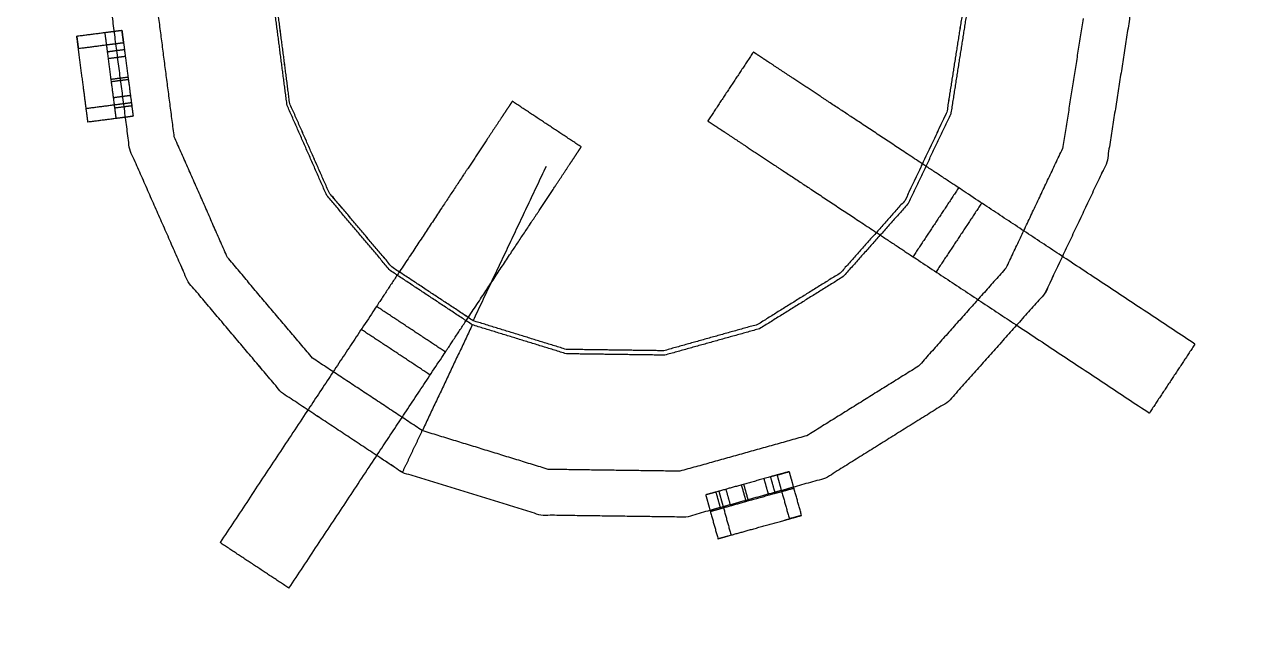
# Model space of a CAD drawing. Header units: millimetres. Extents: x 3429 to 24139, y -631 to 9878.
# Drawn here: x 8337.63 to 8355.97, y 3258.52 to 3267.88 of the extents above; entities that cross this region are included whole.
import ezdxf

# ---------------------------------------------------------------- set-up
doc = ezdxf.new("R2010")
doc.units = ezdxf.units.MM
for name, color, linetype, lineweight in [('multid_gorunus_3', 23, 'Continuous', 13), ('multid_gorunus_4', 15, 'Continuous', 9), ('multid_gorunus_5', 193, 'Continuous', 5), ('multid_gorunus_6', 54, 'Continuous', 0)]:
    doc.layers.add(name, color=color, linetype=linetype, lineweight=lineweight)

# ---------------------------------------------------------------- blocks, each defined once
blk = doc.blocks.new('grup-2')
at = {"layer": 'multid_gorunus_3', "lineweight": -3}
for points in [[(2107.594, 5768.835), (2107.964, 5768.878), (2108.333, 5768.921), (2142.605, 5768.945), (2176.876, 5768.969), (2177.246, 5768.926), (2177.616, 5768.884), (2177.956, 5768.763), (2178.296, 5768.641), (2178.595, 5768.451), (2178.895, 5768.26), (2179.146, 5768.011), (2179.396, 5767.761), (2179.587, 5767.461), (2179.778, 5767.161), (2179.899, 5766.822), (2180.021, 5766.482), (2180.064, 5766.112), (2180.107, 5765.742), (2180.119, 5748.971), (2180.155, 5697.2), (2180.113, 5696.83), (2180.071, 5696.46), (2179.949, 5696.12), (2179.828, 5695.78), (2179.638, 5695.48), (2179.447, 5695.181), (2179.197, 5694.93), (2178.947, 5694.68), (2178.648, 5694.489), (2178.348, 5694.298), (2178.008, 5694.176), (2177.669, 5694.055), (2177.299, 5694.012), (2176.929, 5693.969), (2142.658, 5693.945), (2108.386, 5693.921), (2108.016, 5693.963), (2107.646, 5694.005), (2107.307, 5694.127), (2106.967, 5694.248), (2106.667, 5694.438), (2106.367, 5694.629), (2106.117, 5694.879), (2105.867, 5695.129), (2105.676, 5695.428), (2105.485, 5695.728), (2105.363, 5696.067), (2105.241, 5696.407), (2105.198, 5696.777), (2105.155, 5697.147), (2105.119, 5748.918), (2105.107, 5765.69), (2105.15, 5766.06), (2105.192, 5766.43), (2105.313, 5766.769), (2105.435, 5767.109), (2105.625, 5767.409), (2105.815, 5767.709), (2106.065, 5767.959), (2106.315, 5768.209), (2106.615, 5768.4), (2106.915, 5768.591), (2107.254, 5768.713), (2107.594, 5768.835)], [(2107.594, 5768.835), (2107.964, 5768.878), (2108.333, 5768.921), (2142.605, 5768.945), (2176.876, 5768.969), (2177.246, 5768.926), (2177.616, 5768.884), (2177.956, 5768.763), (2178.296, 5768.641), (2178.595, 5768.451), (2178.895, 5768.26), (2179.146, 5768.011), (2179.396, 5767.761), (2179.587, 5767.461), (2179.778, 5767.161), (2179.899, 5766.822), (2180.021, 5766.482), (2180.064, 5766.112), (2180.107, 5765.742), (2180.119, 5748.971), (2180.155, 5697.2), (2180.113, 5696.83), (2180.071, 5696.46), (2179.949, 5696.12), (2179.828, 5695.78), (2179.638, 5695.48), (2179.447, 5695.181), (2179.197, 5694.93), (2178.947, 5694.68), (2178.648, 5694.489), (2178.348, 5694.298), (2178.008, 5694.176), (2177.669, 5694.055), (2177.299, 5694.012), (2176.929, 5693.969), (2142.658, 5693.945), (2108.386, 5693.921), (2108.016, 5693.963), (2107.646, 5694.005), (2107.307, 5694.127), (2106.967, 5694.248), (2106.667, 5694.438), (2106.367, 5694.629), (2106.117, 5694.879), (2105.867, 5695.129), (2105.676, 5695.428), (2105.485, 5695.728), (2105.363, 5696.067), (2105.241, 5696.407), (2105.198, 5696.777), (2105.155, 5697.147), (2105.119, 5748.918), (2105.107, 5765.69), (2105.15, 5766.06), (2105.192, 5766.43), (2105.313, 5766.769), (2105.435, 5767.109), (2105.625, 5767.409), (2105.815, 5767.709), (2106.065, 5767.959), (2106.315, 5768.209), (2106.615, 5768.4), (2106.915, 5768.591), (2107.254, 5768.713), (2107.594, 5768.835)], [(2108.336, 5768.421), (2108.023, 5768.384), (2107.71, 5768.348), (2107.423, 5768.245), (2107.136, 5768.142), (2106.883, 5767.98), (2106.629, 5767.819), (2106.418, 5767.607), (2106.206, 5767.395), (2106.045, 5767.142), (2105.884, 5766.888), (2105.782, 5766.601), (2105.679, 5766.313), (2105.643, 5766.001), (2105.607, 5765.688), (2105.619, 5748.919), (2105.655, 5697.149), (2105.692, 5696.836), (2105.728, 5696.524), (2105.831, 5696.237), (2105.934, 5695.95), (2106.096, 5695.696), (2106.257, 5695.443), (2106.469, 5695.231), (2106.681, 5695.02), (2106.934, 5694.859), (2107.188, 5694.698), (2107.475, 5694.595), (2107.762, 5694.492), (2108.075, 5694.456), (2108.388, 5694.421), (2142.657, 5694.445), (2176.927, 5694.469), (2177.239, 5694.505), (2177.552, 5694.541), (2177.839, 5694.645), (2178.126, 5694.748), (2178.38, 5694.909), (2178.633, 5695.071), (2178.845, 5695.282), (2179.056, 5695.494), (2179.217, 5695.748), (2179.378, 5696.001), (2179.481, 5696.289), (2179.584, 5696.576), (2179.62, 5696.889), (2179.655, 5697.201), (2179.619, 5748.971), (2179.607, 5765.74), (2179.571, 5766.053), (2179.534, 5766.365), (2179.431, 5766.653), (2179.328, 5766.94), (2179.167, 5767.193), (2179.005, 5767.447), (2178.794, 5767.658), (2178.582, 5767.869), (2178.328, 5768.031), (2178.075, 5768.192), (2177.787, 5768.294), (2177.5, 5768.397), (2177.187, 5768.433), (2176.875, 5768.469), (2142.605, 5768.445), (2108.336, 5768.421)], [(2108.336, 5768.421), (2108.023, 5768.384), (2107.71, 5768.348), (2107.423, 5768.245), (2107.136, 5768.142), (2106.883, 5767.98), (2106.629, 5767.819), (2106.418, 5767.607), (2106.206, 5767.395), (2106.045, 5767.142), (2105.884, 5766.888), (2105.782, 5766.601), (2105.679, 5766.313), (2105.643, 5766.001), (2105.607, 5765.688), (2105.619, 5748.919), (2105.655, 5697.149), (2105.692, 5696.836), (2105.728, 5696.524), (2105.831, 5696.237), (2105.934, 5695.95), (2106.096, 5695.696), (2106.257, 5695.443), (2106.469, 5695.231), (2106.681, 5695.02), (2106.934, 5694.859), (2107.188, 5694.698), (2107.475, 5694.595), (2107.762, 5694.492), (2108.075, 5694.456), (2108.388, 5694.421), (2142.657, 5694.445), (2176.927, 5694.469), (2177.239, 5694.505), (2177.552, 5694.541), (2177.839, 5694.645), (2178.126, 5694.748), (2178.38, 5694.909), (2178.633, 5695.071), (2178.845, 5695.282), (2179.056, 5695.494), (2179.217, 5695.748), (2179.378, 5696.001), (2179.481, 5696.289), (2179.584, 5696.576), (2179.62, 5696.889), (2179.655, 5697.201), (2179.619, 5748.971), (2179.607, 5765.74), (2179.571, 5766.053), (2179.534, 5766.365), (2179.431, 5766.653), (2179.328, 5766.94), (2179.167, 5767.193), (2179.005, 5767.447), (2178.794, 5767.658), (2178.582, 5767.869), (2178.328, 5768.031), (2178.075, 5768.192), (2177.787, 5768.294), (2177.5, 5768.397), (2177.187, 5768.433), (2176.875, 5768.469), (2142.605, 5768.445), (2108.336, 5768.421)]]:
    blk.add_open_spline(points, degree=2, knots=[-16, -16, -16, -15, -15, -14, -14, -13, -13, -12, -12, -11, -11, -10, -10, -9, -9, -8, -8, -7, -7, -6, -6, -5, -5, -4, -4, -3, -3, -2, -2, -1, -1, 0, 0, 1, 1, 2, 2, 3, 3, 4, 4, 5, 5, 6, 6, 7, 7, 8, 8, 9, 9, 10, 10, 11, 11, 12, 12, 13, 13, 14, 14, 15, 15, 16, 16, 16], dxfattribs=at)
at = {"layer": 'multid_gorunus_4', "lineweight": -3}
blk.add_open_spline([(2156.076, 5749.671), (2157.306, 5748.776), (2158.536, 5747.881), (2159.626, 5746.819), (2160.715, 5745.758), (2161.644, 5744.553), (2162.572, 5743.347), (2163.318, 5742.022), (2164.065, 5740.696), (2164.616, 5739.278), (2165.167, 5737.861), (2165.51, 5736.378), (2165.852, 5734.896), (2165.982, 5733.381), (2166.111, 5731.865), (2166.022, 5730.346), (2165.933, 5728.828), (2165.631, 5727.337), (2165.328, 5725.846), (2164.815, 5724.414), (2164.302, 5722.982), (2163.591, 5721.637), (2162.88, 5720.292), (2161.985, 5719.062), (2161.089, 5717.833), (2160.028, 5716.742), (2158.967, 5715.652), (2157.762, 5714.725), (2156.556, 5713.797), (2155.231, 5713.05), (2153.906, 5712.303), (2152.487, 5711.752), (2151.069, 5711.202), (2149.587, 5710.859), (2148.105, 5710.515), (2146.59, 5710.387), (2145.074, 5710.258), (2143.555, 5710.346), (2142.036, 5710.434), (2140.546, 5710.738), (2139.055, 5711.042), (2137.623, 5711.554), (2136.19, 5712.066), (2134.846, 5712.777), (2133.501, 5713.489), (2132.271, 5714.384), (2131.041, 5715.278), (2129.951, 5716.34), (2128.862, 5717.402), (2127.933, 5718.607), (2127.005, 5719.812), (2126.259, 5721.137), (2125.512, 5722.463), (2124.961, 5723.881), (2124.41, 5725.299), (2124.067, 5726.781), (2123.725, 5728.263), (2123.595, 5729.779), (2123.466, 5731.294), (2123.555, 5732.813), (2123.644, 5734.332), (2123.947, 5735.822), (2124.249, 5737.313), (2124.762, 5738.745), (2125.275, 5740.177), (2125.986, 5741.522), (2126.697, 5742.868), (2127.592, 5744.097), (2128.488, 5745.327), (2129.549, 5746.417), (2130.61, 5747.507), (2131.816, 5748.435), (2133.021, 5749.362), (2134.346, 5750.109), (2135.671, 5750.857), (2137.09, 5751.407), (2138.508, 5751.957), (2139.99, 5752.301), (2141.472, 5752.644), (2142.988, 5752.773), (2144.503, 5752.901), (2146.022, 5752.813), (2147.541, 5752.726), (2149.031, 5752.422), (2150.522, 5752.118), (2151.954, 5751.606), (2153.387, 5751.094), (2154.731, 5750.382), (2156.076, 5749.671)], degree=2, knots=[30, 30, 30, 31, 31, 32, 32, 33, 33, 34, 34, 35, 35, 36, 36, 37, 37, 38, 38, 39, 39, 40, 40, 41, 41, 42, 42, 43, 43, 44, 44, 45, 45, 46, 46, 47, 47, 48, 48, 49, 49, 50, 50, 51, 51, 52, 52, 53, 53, 54, 54, 55, 55, 56, 56, 57, 57, 58, 58, 59, 59, 60, 60, 61, 61, 62, 62, 63, 63, 64, 64, 65, 65, 66, 66, 67, 67, 68, 68, 69, 69, 70, 70, 71, 71, 72, 72, 73, 73, 74, 74, 74], dxfattribs=at)
blk.add_open_spline([(2156.076, 5749.671), (2157.306, 5748.776), (2158.536, 5747.881), (2159.626, 5746.819), (2160.715, 5745.758), (2161.644, 5744.553), (2162.572, 5743.347), (2163.318, 5742.022), (2164.065, 5740.696), (2164.616, 5739.278), (2165.167, 5737.861), (2165.51, 5736.378), (2165.852, 5734.896), (2165.982, 5733.381), (2166.111, 5731.865), (2166.022, 5730.346), (2165.933, 5728.828), (2165.631, 5727.337), (2165.328, 5725.846), (2164.815, 5724.414), (2164.302, 5722.982), (2163.591, 5721.637), (2162.88, 5720.292), (2161.985, 5719.062), (2161.089, 5717.833), (2160.028, 5716.742), (2158.967, 5715.652), (2157.762, 5714.725), (2156.556, 5713.797), (2155.231, 5713.05), (2153.906, 5712.303), (2152.487, 5711.752), (2151.069, 5711.202), (2149.587, 5710.859), (2148.105, 5710.515), (2146.59, 5710.387), (2145.074, 5710.258), (2143.555, 5710.346), (2142.036, 5710.434), (2140.546, 5710.738), (2139.055, 5711.042), (2137.623, 5711.554), (2136.19, 5712.066), (2134.846, 5712.777), (2133.501, 5713.489), (2132.271, 5714.384), (2131.041, 5715.278), (2129.951, 5716.34), (2128.862, 5717.402), (2127.933, 5718.607), (2127.005, 5719.812), (2126.259, 5721.137), (2125.512, 5722.463), (2124.961, 5723.881), (2124.41, 5725.299), (2124.067, 5726.781), (2123.725, 5728.263), (2123.595, 5729.779), (2123.466, 5731.294), (2123.555, 5732.813), (2123.644, 5734.332), (2123.947, 5735.822), (2124.249, 5737.313), (2124.762, 5738.745), (2125.275, 5740.177), (2125.986, 5741.522), (2126.697, 5742.868), (2127.592, 5744.097), (2128.488, 5745.327), (2129.549, 5746.417), (2130.61, 5747.507), (2131.816, 5748.435), (2133.021, 5749.362), (2134.346, 5750.109), (2135.671, 5750.857), (2137.09, 5751.407), (2138.508, 5751.957), (2139.99, 5752.301), (2141.472, 5752.644), (2142.988, 5752.773), (2144.503, 5752.901), (2146.022, 5752.813), (2147.541, 5752.726), (2149.031, 5752.422), (2150.522, 5752.118), (2151.954, 5751.606), (2153.387, 5751.094), (2154.731, 5750.382), (2156.076, 5749.671)], degree=2, knots=[30, 30, 30, 31, 31, 32, 32, 33, 33, 34, 34, 35, 35, 36, 36, 37, 37, 38, 38, 39, 39, 40, 40, 41, 41, 42, 42, 43, 43, 44, 44, 45, 45, 46, 46, 47, 47, 48, 48, 49, 49, 50, 50, 51, 51, 52, 52, 53, 53, 54, 54, 55, 55, 56, 56, 57, 57, 58, 58, 59, 59, 60, 60, 61, 61, 62, 62, 63, 63, 64, 64, 65, 65, 66, 66, 67, 67, 68, 68, 69, 69, 70, 70, 71, 71, 72, 72, 73, 73, 74, 74, 74], dxfattribs=at)
at = {"layer": 'multid_gorunus_5', "lineweight": -3}
for points, knots in [([(2153.138, 5731.167), (2152.928, 5731.194), (2152.718, 5731.221), (2152.589, 5731.238), (2152.46, 5731.255), (2152.441, 5731.109), (2152.422, 5730.962), (2152.393, 5730.738), (2152.363, 5730.513), (2152.338, 5730.316), (2152.312, 5730.119), (2152.302, 5730.041), (2152.292, 5729.963)], [33, 33, 33, 34, 34, 35, 35, 36, 36, 37, 37, 38, 38, 39, 39, 39]), ([(2153.138, 5731.167), (2152.928, 5731.194), (2152.718, 5731.221), (2152.589, 5731.238), (2152.46, 5731.255), (2152.441, 5731.109), (2152.422, 5730.962), (2152.393, 5730.738), (2152.363, 5730.513), (2152.338, 5730.316), (2152.312, 5730.119), (2152.302, 5730.041), (2152.292, 5729.963)], [33, 33, 33, 34, 34, 35, 35, 36, 36, 37, 37, 38, 38, 39, 39, 39]), ([(2152.718, 5731.221), (2152.699, 5731.075), (2152.68, 5730.929), (2152.651, 5730.704), (2152.622, 5730.48), (2152.596, 5730.282), (2152.57, 5730.085), (2152.56, 5730.007), (2152.55, 5729.929)], [0, 0, 0, 1, 1, 2, 2, 3, 3, 4, 4, 4]), ([(2152.718, 5731.221), (2152.699, 5731.075), (2152.68, 5730.929), (2152.651, 5730.704), (2152.622, 5730.48), (2152.596, 5730.282), (2152.57, 5730.085), (2152.56, 5730.007), (2152.55, 5729.929)], [0, 0, 0, 1, 1, 2, 2, 3, 3, 4, 4, 4]), ([(2152.97, 5729.875), (2152.98, 5729.953), (2152.99, 5730.03), (2153.016, 5730.228), (2153.041, 5730.425), (2153.071, 5730.649), (2153.1, 5730.874), (2153.119, 5731.02), (2153.138, 5731.167)], [9, 9, 9, 10, 10, 11, 11, 12, 12, 13, 13, 13]), ([(2152.97, 5729.875), (2152.98, 5729.953), (2152.99, 5730.03), (2153.016, 5730.228), (2153.041, 5730.425), (2153.071, 5730.649), (2153.1, 5730.874), (2153.119, 5731.02), (2153.138, 5731.167)], [9, 9, 9, 10, 10, 11, 11, 12, 12, 13, 13, 13]), ([(2152.435, 5731.065), (2152.564, 5731.048), (2152.694, 5731.032), (2152.903, 5731.004), (2153.113, 5730.977)], [1, 1, 1, 2, 2, 3, 3, 3]), ([(2152.435, 5731.065), (2152.564, 5731.048), (2152.694, 5731.032), (2152.903, 5731.004), (2153.113, 5730.977)], [1, 1, 1, 2, 2, 3, 3, 3]), ([(2136.355, 5726.541), (2137.329, 5727.186), (2138.303, 5727.83), (2139.103, 5728.359), (2139.902, 5728.889), (2140.308, 5729.157), (2140.713, 5729.425), (2141.058, 5729.653), (2141.402, 5729.881), (2141.686, 5730.069), (2141.969, 5730.256), (2142.191, 5730.403), (2142.412, 5730.549), (2142.57, 5730.654), (2142.729, 5730.759), (2142.824, 5730.822), (2142.919, 5730.885), (2142.951, 5730.906), (2142.983, 5730.927)], [6, 6, 6, 7, 7, 8, 8, 9, 9, 10, 10, 11, 11, 12, 12, 13, 13, 14, 14, 15, 15, 15]), ([(2136.355, 5726.541), (2137.329, 5727.186), (2138.303, 5727.83), (2139.103, 5728.359), (2139.902, 5728.889), (2140.308, 5729.157), (2140.713, 5729.425), (2141.058, 5729.653), (2141.402, 5729.881), (2141.686, 5730.069), (2141.969, 5730.256), (2142.191, 5730.403), (2142.412, 5730.549), (2142.57, 5730.654), (2142.729, 5730.759), (2142.824, 5730.822), (2142.919, 5730.885), (2142.951, 5730.906), (2142.983, 5730.927)], [6, 6, 6, 7, 7, 8, 8, 9, 9, 10, 10, 11, 11, 12, 12, 13, 13, 14, 14, 15, 15, 15]), ([(2142.983, 5730.927), (2143.154, 5730.668), (2143.325, 5730.41), (2143.496, 5730.151), (2143.667, 5729.892)], [0, 0, 0, 1, 1, 2, 2, 2]), ([(2142.983, 5730.927), (2143.154, 5730.668), (2143.325, 5730.41), (2143.496, 5730.151), (2143.667, 5729.892)], [0, 0, 0, 1, 1, 2, 2, 2]), ([(2145.567, 5729.503), (2145.825, 5729.674), (2146.084, 5729.845), (2146.343, 5730.016), (2146.601, 5730.188)], [0, 0, 0, 1, 1, 2, 2, 2]), ([(2145.567, 5729.503), (2145.825, 5729.674), (2146.084, 5729.845), (2146.343, 5730.016), (2146.601, 5730.188)], [0, 0, 0, 1, 1, 2, 2, 2]), ([(2146.601, 5730.188), (2146.622, 5730.156), (2146.643, 5730.124), (2146.706, 5730.029), (2146.769, 5729.934), (2146.874, 5729.775), (2146.979, 5729.617), (2147.126, 5729.395), (2147.272, 5729.174), (2147.46, 5728.891), (2147.647, 5728.607), (2147.875, 5728.262), (2148.103, 5727.918), (2148.372, 5727.512), (2148.64, 5727.107), (2149.169, 5726.307), (2149.698, 5725.508), (2150.343, 5724.534), (2150.987, 5723.56)], [-2, -2, -2, -1, -1, 0, 0, 1, 1, 2, 2, 3, 3, 4, 4, 5, 5, 6, 6, 7, 7, 7]), ([(2146.601, 5730.188), (2146.622, 5730.156), (2146.643, 5730.124), (2146.706, 5730.029), (2146.769, 5729.934), (2146.874, 5729.775), (2146.979, 5729.617), (2147.126, 5729.395), (2147.272, 5729.174), (2147.46, 5728.891), (2147.647, 5728.607), (2147.875, 5728.262), (2148.103, 5727.918), (2148.372, 5727.512), (2148.64, 5727.107), (2149.169, 5726.307), (2149.698, 5725.508), (2150.343, 5724.534), (2150.987, 5723.56)], [-2, -2, -2, -1, -1, 0, 0, 1, 1, 2, 2, 3, 3, 4, 4, 5, 5, 6, 6, 7, 7, 7]), ([(2152.318, 5730.165), (2152.447, 5730.148), (2152.576, 5730.131), (2152.786, 5730.104), (2152.996, 5730.077)], [0, 0, 0, 1, 1, 2, 2, 2]), ([(2152.318, 5730.165), (2152.447, 5730.148), (2152.576, 5730.131), (2152.786, 5730.104), (2152.996, 5730.077)], [0, 0, 0, 1, 1, 2, 2, 2]), ([(2143.667, 5729.892), (2143.636, 5729.871), (2143.604, 5729.85), (2143.509, 5729.787), (2143.413, 5729.724), (2143.255, 5729.619), (2143.096, 5729.515), (2142.875, 5729.368), (2142.654, 5729.222), (2142.371, 5729.034), (2142.087, 5728.847), (2141.742, 5728.618), (2141.397, 5728.39), (2140.992, 5728.122), (2140.587, 5727.854), (2139.787, 5727.325), (2138.987, 5726.796), (2138.013, 5726.151), (2137.039, 5725.506)], [-2, -2, -2, -1, -1, 0, 0, 1, 1, 2, 2, 3, 3, 4, 4, 5, 5, 6, 6, 7, 7, 7]), ([(2143.667, 5729.892), (2143.636, 5729.871), (2143.604, 5729.85), (2143.509, 5729.787), (2143.413, 5729.724), (2143.255, 5729.619), (2143.096, 5729.515), (2142.875, 5729.368), (2142.654, 5729.222), (2142.371, 5729.034), (2142.087, 5728.847), (2141.742, 5728.618), (2141.397, 5728.39), (2140.992, 5728.122), (2140.587, 5727.854), (2139.787, 5727.325), (2138.987, 5726.796), (2138.013, 5726.151), (2137.039, 5725.506)], [-2, -2, -2, -1, -1, 0, 0, 1, 1, 2, 2, 3, 3, 4, 4, 5, 5, 6, 6, 7, 7, 7]), ([(2152.292, 5729.963), (2152.421, 5729.946), (2152.55, 5729.929), (2152.76, 5729.902), (2152.97, 5729.875)], [0, 0, 0, 1, 1, 2, 2, 2]), ([(2152.292, 5729.963), (2152.421, 5729.946), (2152.55, 5729.929), (2152.76, 5729.902), (2152.97, 5729.875)], [0, 0, 0, 1, 1, 2, 2, 2]), ([(2149.953, 5722.875), (2149.308, 5723.849), (2148.664, 5724.823), (2148.134, 5725.623), (2147.605, 5726.422), (2147.337, 5726.828), (2147.069, 5727.233), (2146.841, 5727.578), (2146.612, 5727.923), (2146.425, 5728.206), (2146.237, 5728.489), (2146.091, 5728.711), (2145.944, 5728.932), (2145.84, 5729.09), (2145.735, 5729.249), (2145.672, 5729.344), (2145.609, 5729.439), (2145.588, 5729.471), (2145.567, 5729.503)], [6, 6, 6, 7, 7, 8, 8, 9, 9, 10, 10, 11, 11, 12, 12, 13, 13, 14, 14, 15, 15, 15]), ([(2149.953, 5722.875), (2149.308, 5723.849), (2148.664, 5724.823), (2148.134, 5725.623), (2147.605, 5726.422), (2147.337, 5726.828), (2147.069, 5727.233), (2146.841, 5727.578), (2146.612, 5727.923), (2146.425, 5728.206), (2146.237, 5728.489), (2146.091, 5728.711), (2145.944, 5728.932), (2145.84, 5729.09), (2145.735, 5729.249), (2145.672, 5729.344), (2145.609, 5729.439), (2145.588, 5729.471), (2145.567, 5729.503)], [6, 6, 6, 7, 7, 8, 8, 9, 9, 10, 10, 11, 11, 12, 12, 13, 13, 14, 14, 15, 15, 15]), ([(2139.902, 5728.889), (2140.073, 5728.63), (2140.245, 5728.371), (2140.416, 5728.113), (2140.587, 5727.854)], [0, 0, 0, 1, 1, 2, 2, 2]), ([(2139.902, 5728.889), (2140.073, 5728.63), (2140.245, 5728.371), (2140.416, 5728.113), (2140.587, 5727.854)], [0, 0, 0, 1, 1, 2, 2, 2]), ([(2139.556, 5728.66), (2139.727, 5728.401), (2139.899, 5728.142), (2140.07, 5727.884), (2140.241, 5727.625)], [0, 0, 0, 1, 1, 2, 2, 2]), ([(2139.556, 5728.66), (2139.727, 5728.401), (2139.899, 5728.142), (2140.07, 5727.884), (2140.241, 5727.625)], [0, 0, 0, 1, 1, 2, 2, 2]), ([(2147.605, 5726.422), (2147.864, 5726.594), (2148.122, 5726.765), (2148.381, 5726.936), (2148.64, 5727.107)], [0, 0, 0, 1, 1, 2, 2, 2]), ([(2147.605, 5726.422), (2147.864, 5726.594), (2148.122, 5726.765), (2148.381, 5726.936), (2148.64, 5727.107)], [0, 0, 0, 1, 1, 2, 2, 2]), ([(2147.834, 5726.076), (2148.093, 5726.248), (2148.351, 5726.419), (2148.61, 5726.59), (2148.869, 5726.761)], [0, 0, 0, 1, 1, 2, 2, 2]), ([(2147.834, 5726.076), (2148.093, 5726.248), (2148.351, 5726.419), (2148.61, 5726.59), (2148.869, 5726.761)], [0, 0, 0, 1, 1, 2, 2, 2]), ([(2136.355, 5726.541), (2136.526, 5726.282), (2136.697, 5726.024), (2136.868, 5725.765), (2137.039, 5725.506)], [0, 0, 0, 1, 1, 2, 2, 2]), ([(2136.355, 5726.541), (2136.526, 5726.282), (2136.697, 5726.024), (2136.868, 5725.765), (2137.039, 5725.506)], [0, 0, 0, 1, 1, 2, 2, 2]), ([(2142.259, 5723.968), (2142.316, 5724.172), (2142.373, 5724.375), (2142.408, 5724.501), (2142.443, 5724.626), (2142.585, 5724.587), (2142.727, 5724.547), (2142.945, 5724.486), (2143.163, 5724.425), (2143.355, 5724.372), (2143.546, 5724.318), (2143.622, 5724.297), (2143.698, 5724.276)], [33, 33, 33, 34, 34, 35, 35, 36, 36, 37, 37, 38, 38, 39, 39, 39]), ([(2142.259, 5723.968), (2142.316, 5724.172), (2142.373, 5724.375), (2142.408, 5724.501), (2142.443, 5724.626), (2142.585, 5724.587), (2142.727, 5724.547), (2142.945, 5724.486), (2143.163, 5724.425), (2143.355, 5724.372), (2143.546, 5724.318), (2143.622, 5724.297), (2143.698, 5724.276)], [33, 33, 33, 34, 34, 35, 35, 36, 36, 37, 37, 38, 38, 39, 39, 39]), ([(2142.627, 5724.575), (2142.592, 5724.449), (2142.557, 5724.324), (2142.5, 5724.12), (2142.443, 5723.916)], [1, 1, 1, 2, 2, 3, 3, 3]), ([(2142.627, 5724.575), (2142.592, 5724.449), (2142.557, 5724.324), (2142.5, 5724.12), (2142.443, 5723.916)], [1, 1, 1, 2, 2, 3, 3, 3]), ([(2142.373, 5724.375), (2142.515, 5724.336), (2142.657, 5724.296), (2142.875, 5724.235), (2143.093, 5724.174), (2143.285, 5724.121), (2143.476, 5724.067), (2143.552, 5724.046), (2143.628, 5724.025)], [0, 0, 0, 1, 1, 2, 2, 3, 3, 4, 4, 4]), ([(2142.373, 5724.375), (2142.515, 5724.336), (2142.657, 5724.296), (2142.875, 5724.235), (2143.093, 5724.174), (2143.285, 5724.121), (2143.476, 5724.067), (2143.552, 5724.046), (2143.628, 5724.025)], [0, 0, 0, 1, 1, 2, 2, 3, 3, 4, 4, 4]), ([(2143.502, 5724.331), (2143.467, 5724.205), (2143.431, 5724.08), (2143.375, 5723.876), (2143.318, 5723.672)], [0, 0, 0, 1, 1, 2, 2, 2]), ([(2143.502, 5724.331), (2143.467, 5724.205), (2143.431, 5724.08), (2143.375, 5723.876), (2143.318, 5723.672)], [0, 0, 0, 1, 1, 2, 2, 2]), ([(2143.698, 5724.276), (2143.663, 5724.151), (2143.628, 5724.025), (2143.571, 5723.821), (2143.514, 5723.618)], [0, 0, 0, 1, 1, 2, 2, 2]), ([(2143.698, 5724.276), (2143.663, 5724.151), (2143.628, 5724.025), (2143.571, 5723.821), (2143.514, 5723.618)], [0, 0, 0, 1, 1, 2, 2, 2]), ([(2143.514, 5723.618), (2143.438, 5723.639), (2143.363, 5723.66), (2143.171, 5723.713), (2142.979, 5723.767), (2142.761, 5723.828), (2142.543, 5723.888), (2142.401, 5723.928), (2142.259, 5723.968)], [9, 9, 9, 10, 10, 11, 11, 12, 12, 13, 13, 13]), ([(2143.514, 5723.618), (2143.438, 5723.639), (2143.363, 5723.66), (2143.171, 5723.713), (2142.979, 5723.767), (2142.761, 5723.828), (2142.543, 5723.888), (2142.401, 5723.928), (2142.259, 5723.968)], [9, 9, 9, 10, 10, 11, 11, 12, 12, 13, 13, 13]), ([(2149.953, 5722.875), (2150.211, 5723.046), (2150.47, 5723.217), (2150.729, 5723.388), (2150.987, 5723.56)], [0, 0, 0, 1, 1, 2, 2, 2]), ([(2149.953, 5722.875), (2150.211, 5723.046), (2150.47, 5723.217), (2150.729, 5723.388), (2150.987, 5723.56)], [0, 0, 0, 1, 1, 2, 2, 2])]:
    blk.add_open_spline(points, degree=2, knots=knots, dxfattribs=at)
for points in [[(2152.435, 5731.065), (2152.448, 5731.16), (2152.46, 5731.255)], [(2152.435, 5731.065), (2152.448, 5731.16), (2152.46, 5731.255)], [(2152.435, 5731.065), (2152.448, 5731.16), (2152.46, 5731.255)], [(2152.435, 5731.065), (2152.448, 5731.16), (2152.46, 5731.255)], [(2153.138, 5731.167), (2153.126, 5731.072), (2153.113, 5730.977)], [(2153.138, 5731.167), (2153.126, 5731.072), (2153.113, 5730.977)], [(2152.422, 5730.962), (2152.551, 5730.945), (2152.68, 5730.929)], [(2152.422, 5730.962), (2152.551, 5730.945), (2152.68, 5730.929)], [(2152.409, 5730.861), (2152.538, 5730.844), (2152.667, 5730.827)], [(2152.409, 5730.861), (2152.538, 5730.844), (2152.667, 5730.827)], [(2152.363, 5730.513), (2152.493, 5730.497), (2152.622, 5730.48)], [(2152.363, 5730.513), (2152.493, 5730.497), (2152.622, 5730.48)], [(2152.368, 5730.548), (2152.497, 5730.532), (2152.626, 5730.515)], [(2152.368, 5730.548), (2152.497, 5730.532), (2152.626, 5730.515)], [(2152.332, 5730.274), (2152.461, 5730.257), (2152.59, 5730.24)], [(2152.332, 5730.274), (2152.461, 5730.257), (2152.59, 5730.24)], [(2152.312, 5730.119), (2152.441, 5730.102), (2152.57, 5730.085)], [(2152.312, 5730.119), (2152.441, 5730.102), (2152.57, 5730.085)], [(2147.188, 5726.892), (2146.639, 5728.053), (2146.09, 5729.214)], [(2147.188, 5726.892), (2146.639, 5728.053), (2146.09, 5729.214)], [(2142.627, 5724.575), (2142.535, 5724.601), (2142.443, 5724.626)], [(2142.627, 5724.575), (2142.535, 5724.601), (2142.443, 5724.626)], [(2142.627, 5724.575), (2142.535, 5724.601), (2142.443, 5724.626)], [(2142.627, 5724.575), (2142.535, 5724.601), (2142.443, 5724.626)], [(2142.727, 5724.547), (2142.692, 5724.422), (2142.657, 5724.296)], [(2142.727, 5724.547), (2142.692, 5724.422), (2142.657, 5724.296)], [(2142.825, 5724.52), (2142.79, 5724.394), (2142.755, 5724.269)], [(2142.825, 5724.52), (2142.79, 5724.394), (2142.755, 5724.269)], [(2143.129, 5724.435), (2143.094, 5724.309), (2143.059, 5724.184)], [(2143.129, 5724.435), (2143.094, 5724.309), (2143.059, 5724.184)], [(2143.163, 5724.425), (2143.128, 5724.3), (2143.093, 5724.174)], [(2143.163, 5724.425), (2143.128, 5724.3), (2143.093, 5724.174)], [(2143.396, 5724.36), (2143.361, 5724.235), (2143.326, 5724.109)], [(2143.396, 5724.36), (2143.361, 5724.235), (2143.326, 5724.109)], [(2143.546, 5724.318), (2143.511, 5724.193), (2143.476, 5724.067)], [(2143.546, 5724.318), (2143.511, 5724.193), (2143.476, 5724.067)], [(2142.259, 5723.968), (2142.351, 5723.942), (2142.443, 5723.916)], [(2142.259, 5723.968), (2142.351, 5723.942), (2142.443, 5723.916)], [(2142.259, 5723.968), (2142.351, 5723.942), (2142.443, 5723.916)], [(2142.259, 5723.968), (2142.351, 5723.942), (2142.443, 5723.916)]]:
    blk.add_open_spline(points, degree=2, dxfattribs=at)
at = {"layer": 'multid_gorunus_6', "lineweight": -3}
for points, knots in [([(2145.968, 5739.102), (2147.016, 5738.81), (2148.064, 5738.517), (2148.987, 5737.942), (2149.91, 5737.366), (2150.633, 5736.553), (2151.356, 5735.741), (2151.822, 5734.757), (2152.287, 5733.774), (2152.456, 5732.699), (2152.625, 5731.624), (2152.485, 5730.546), (2152.344, 5729.467), (2151.906, 5728.471), (2151.467, 5727.476), (2150.766, 5726.644), (2150.064, 5725.813), (2149.157, 5725.212), (2148.25, 5724.612), (2147.21, 5724.292), (2146.171, 5723.971), (2145.083, 5723.957), (2143.995, 5723.942), (2142.947, 5724.235), (2141.899, 5724.527), (2140.977, 5725.103), (2140.054, 5725.679), (2139.33, 5726.491), (2138.607, 5727.304), (2138.142, 5728.287), (2137.677, 5729.271), (2137.507, 5730.345), (2137.338, 5731.42), (2137.479, 5732.499), (2137.619, 5733.578), (2138.058, 5734.573), (2138.496, 5735.569), (2139.198, 5736.4), (2139.899, 5737.232), (2140.806, 5737.832), (2141.713, 5738.432), (2142.753, 5738.753), (2143.793, 5739.073), (2144.88, 5739.088), (2145.968, 5739.102)], [-9, -9, -9, -8, -8, -7, -7, -6, -6, -5, -5, -4, -4, -3, -3, -2, -2, -1, -1, 0, 0, 1, 1, 2, 2, 3, 3, 4, 4, 5, 5, 6, 6, 7, 7, 8, 8, 9, 9, 10, 10, 11, 11, 12, 12, 13, 13, 13]), ([(2145.968, 5739.102), (2144.88, 5739.088), (2143.793, 5739.073), (2142.753, 5738.753), (2141.713, 5738.432), (2140.806, 5737.832), (2139.899, 5737.232), (2139.198, 5736.4), (2138.496, 5735.569), (2138.058, 5734.573), (2137.619, 5733.578), (2137.479, 5732.499), (2137.338, 5731.42), (2137.507, 5730.345), (2137.677, 5729.271), (2138.142, 5728.287), (2138.607, 5727.304)], [21, 21, 21, 22, 22, 23, 23, 24, 24, 25, 25, 26, 26, 27, 27, 28, 28, 29, 29, 29]), ([(2145.968, 5739.102), (2147.016, 5738.81), (2148.064, 5738.517), (2148.987, 5737.942), (2149.91, 5737.366), (2150.633, 5736.553), (2151.356, 5735.741), (2151.822, 5734.757), (2152.287, 5733.774), (2152.456, 5732.699), (2152.625, 5731.624), (2152.485, 5730.546), (2152.344, 5729.467), (2151.906, 5728.471), (2151.467, 5727.476), (2150.766, 5726.644), (2150.064, 5725.813), (2149.157, 5725.212), (2148.25, 5724.612), (2147.21, 5724.292), (2146.171, 5723.971), (2145.083, 5723.957), (2143.995, 5723.942), (2142.947, 5724.235), (2141.899, 5724.527), (2140.977, 5725.103), (2140.054, 5725.679), (2139.33, 5726.491), (2138.607, 5727.304), (2138.142, 5728.287), (2137.677, 5729.271), (2137.507, 5730.345), (2137.338, 5731.42), (2137.479, 5732.499), (2137.619, 5733.578), (2138.058, 5734.573), (2138.496, 5735.569), (2139.198, 5736.4), (2139.899, 5737.232), (2140.806, 5737.832), (2141.713, 5738.432), (2142.753, 5738.753), (2143.793, 5739.073), (2144.88, 5739.088), (2145.968, 5739.102)], [-9, -9, -9, -8, -8, -7, -7, -6, -6, -5, -5, -4, -4, -3, -3, -2, -2, -1, -1, 0, 0, 1, 1, 2, 2, 3, 3, 4, 4, 5, 5, 6, 6, 7, 7, 8, 8, 9, 9, 10, 10, 11, 11, 12, 12, 13, 13, 13]), ([(2145.968, 5739.102), (2144.88, 5739.088), (2143.793, 5739.073), (2142.753, 5738.753), (2141.713, 5738.432), (2140.806, 5737.832), (2139.899, 5737.232), (2139.198, 5736.4), (2138.496, 5735.569), (2138.058, 5734.573), (2137.619, 5733.578), (2137.479, 5732.499), (2137.338, 5731.42), (2137.507, 5730.345), (2137.677, 5729.271), (2138.142, 5728.287), (2138.607, 5727.304)], [21, 21, 21, 22, 22, 23, 23, 24, 24, 25, 25, 26, 26, 27, 27, 28, 28, 29, 29, 29]), ([(2145.655, 5736.633), (2146.359, 5736.436), (2147.063, 5736.24), (2147.684, 5735.853), (2148.304, 5735.466), (2148.791, 5734.919), (2149.277, 5734.373), (2149.59, 5733.712), (2149.902, 5733.051), (2150.016, 5732.328), (2150.13, 5731.606), (2150.035, 5730.881), (2149.941, 5730.155), (2149.646, 5729.486), (2149.351, 5728.817), (2148.88, 5728.258), (2148.408, 5727.699), (2147.798, 5727.295), (2147.188, 5726.892), (2146.489, 5726.676), (2145.791, 5726.461), (2145.059, 5726.451), (2144.328, 5726.441), (2143.624, 5726.638), (2142.919, 5726.835), (2142.299, 5727.222), (2141.678, 5727.609), (2141.192, 5728.155), (2140.706, 5728.701), (2140.393, 5729.362), (2140.08, 5730.024), (2139.967, 5730.746), (2139.853, 5731.468), (2139.947, 5732.194), (2140.042, 5732.919), (2140.336, 5733.588), (2140.631, 5734.257), (2141.103, 5734.816), (2141.574, 5735.376), (2142.184, 5735.779), (2142.794, 5736.183), (2143.493, 5736.398), (2144.192, 5736.614), (2144.923, 5736.623), (2145.655, 5736.633)], [-9, -9, -9, -8, -8, -7, -7, -6, -6, -5, -5, -4, -4, -3, -3, -2, -2, -1, -1, 0, 0, 1, 1, 2, 2, 3, 3, 4, 4, 5, 5, 6, 6, 7, 7, 8, 8, 9, 9, 10, 10, 11, 11, 12, 12, 13, 13, 13]), ([(2145.655, 5736.633), (2144.923, 5736.623), (2144.192, 5736.614), (2143.493, 5736.398), (2142.794, 5736.183), (2142.184, 5735.779), (2141.574, 5735.376), (2141.103, 5734.816), (2140.631, 5734.257), (2140.336, 5733.588), (2140.042, 5732.919), (2139.947, 5732.194), (2139.853, 5731.468), (2139.967, 5730.746), (2140.08, 5730.024), (2140.393, 5729.362), (2140.706, 5728.701)], [21, 21, 21, 22, 22, 23, 23, 24, 24, 25, 25, 26, 26, 27, 27, 28, 28, 29, 29, 29]), ([(2145.655, 5736.633), (2146.359, 5736.436), (2147.063, 5736.24), (2147.684, 5735.853), (2148.304, 5735.466), (2148.791, 5734.919), (2149.277, 5734.373), (2149.59, 5733.712), (2149.902, 5733.051), (2150.016, 5732.328), (2150.13, 5731.606), (2150.035, 5730.881), (2149.941, 5730.155), (2149.646, 5729.486), (2149.351, 5728.817), (2148.88, 5728.258), (2148.408, 5727.699), (2147.798, 5727.295), (2147.188, 5726.892), (2146.489, 5726.676), (2145.791, 5726.461), (2145.059, 5726.451), (2144.328, 5726.441), (2143.624, 5726.638), (2142.919, 5726.835), (2142.299, 5727.222), (2141.678, 5727.609), (2141.192, 5728.155), (2140.706, 5728.701), (2140.393, 5729.362), (2140.08, 5730.024), (2139.967, 5730.746), (2139.853, 5731.468), (2139.947, 5732.194), (2140.042, 5732.919), (2140.336, 5733.588), (2140.631, 5734.257), (2141.103, 5734.816), (2141.574, 5735.376), (2142.184, 5735.779), (2142.794, 5736.183), (2143.493, 5736.398), (2144.192, 5736.614), (2144.923, 5736.623), (2145.655, 5736.633)], [-9, -9, -9, -8, -8, -7, -7, -6, -6, -5, -5, -4, -4, -3, -3, -2, -2, -1, -1, 0, 0, 1, 1, 2, 2, 3, 3, 4, 4, 5, 5, 6, 6, 7, 7, 8, 8, 9, 9, 10, 10, 11, 11, 12, 12, 13, 13, 13]), ([(2145.655, 5736.633), (2144.923, 5736.623), (2144.192, 5736.614), (2143.493, 5736.398), (2142.794, 5736.183), (2142.184, 5735.779), (2141.574, 5735.376), (2141.103, 5734.816), (2140.631, 5734.257), (2140.336, 5733.588), (2140.042, 5732.919), (2139.947, 5732.194), (2139.853, 5731.468), (2139.967, 5730.746), (2140.08, 5730.024), (2140.393, 5729.362), (2140.706, 5728.701)], [21, 21, 21, 22, 22, 23, 23, 24, 24, 25, 25, 26, 26, 27, 27, 28, 28, 29, 29, 29]), ([(2148.25, 5724.612), (2149.157, 5725.212), (2150.064, 5725.813), (2150.766, 5726.644), (2151.467, 5727.476), (2151.906, 5728.471), (2152.344, 5729.467), (2152.485, 5730.546), (2152.625, 5731.624), (2152.456, 5732.699), (2152.287, 5733.774), (2151.822, 5734.757), (2151.356, 5735.741)], [34, 34, 34, 35, 35, 36, 36, 37, 37, 38, 38, 39, 39, 40, 40, 40]), ([(2148.25, 5724.612), (2149.157, 5725.212), (2150.064, 5725.813), (2150.766, 5726.644), (2151.467, 5727.476), (2151.906, 5728.471), (2152.344, 5729.467), (2152.485, 5730.546), (2152.625, 5731.624), (2152.456, 5732.699), (2152.287, 5733.774), (2151.822, 5734.757), (2151.356, 5735.741)], [34, 34, 34, 35, 35, 36, 36, 37, 37, 38, 38, 39, 39, 40, 40, 40]), ([(2147.188, 5726.892), (2147.798, 5727.295), (2148.408, 5727.699), (2148.88, 5728.258), (2149.351, 5728.817), (2149.646, 5729.486), (2149.941, 5730.155), (2150.035, 5730.881), (2150.13, 5731.606), (2150.016, 5732.328), (2149.902, 5733.051), (2149.59, 5733.712), (2149.277, 5734.373)], [34, 34, 34, 35, 35, 36, 36, 37, 37, 38, 38, 39, 39, 40, 40, 40]), ([(2147.188, 5726.892), (2147.798, 5727.295), (2148.408, 5727.699), (2148.88, 5728.258), (2149.351, 5728.817), (2149.646, 5729.486), (2149.941, 5730.155), (2150.035, 5730.881), (2150.13, 5731.606), (2150.016, 5732.328), (2149.902, 5733.051), (2149.59, 5733.712), (2149.277, 5734.373)], [34, 34, 34, 35, 35, 36, 36, 37, 37, 38, 38, 39, 39, 40, 40, 40])]:
    blk.add_open_spline(points, degree=2, knots=knots, dxfattribs=at)
for points in [[(2149.981, 5730.127), (2150.077, 5730.859), (2150.172, 5731.592)], [(2149.981, 5730.127), (2150.077, 5730.859), (2150.172, 5731.592)], [(2151.674, 5729.654), (2151.802, 5730.635), (2151.929, 5731.615)], [(2151.674, 5729.654), (2151.802, 5730.635), (2151.929, 5731.615)], [(2138.034, 5731.429), (2138.188, 5730.452), (2138.342, 5729.476)], [(2138.034, 5731.429), (2138.188, 5730.452), (2138.342, 5729.476)], [(2139.791, 5731.453), (2139.906, 5730.723), (2140.021, 5729.993)], [(2139.791, 5731.453), (2139.906, 5730.723), (2140.021, 5729.993)], [(2149.386, 5728.775), (2149.683, 5729.451), (2149.981, 5730.127)], [(2149.386, 5728.775), (2149.683, 5729.451), (2149.981, 5730.127)], [(2140.653, 5728.658), (2140.337, 5729.326), (2140.021, 5729.993)], [(2140.653, 5728.658), (2140.337, 5729.326), (2140.021, 5729.993)], [(2150.877, 5727.844), (2151.275, 5728.749), (2151.674, 5729.654)], [(2150.877, 5727.844), (2151.275, 5728.749), (2151.674, 5729.654)], [(2139.187, 5727.688), (2138.765, 5728.582), (2138.342, 5729.476)], [(2139.187, 5727.688), (2138.765, 5728.582), (2138.342, 5729.476)], [(2148.433, 5727.645), (2148.909, 5728.21), (2149.386, 5728.775)], [(2148.433, 5727.645), (2148.909, 5728.21), (2149.386, 5728.775)], [(2140.653, 5728.658), (2141.144, 5728.106), (2141.635, 5727.554)], [(2140.653, 5728.658), (2141.144, 5728.106), (2141.635, 5727.554)], [(2149.602, 5726.332), (2150.239, 5727.088), (2150.877, 5727.844)], [(2149.602, 5726.332), (2150.239, 5727.088), (2150.877, 5727.844)], [(2139.187, 5727.688), (2139.845, 5726.949), (2140.502, 5726.211)], [(2139.187, 5727.688), (2139.845, 5726.949), (2140.502, 5726.211)], [(2141.635, 5727.554), (2142.262, 5727.163), (2142.889, 5726.772)], [(2141.635, 5727.554), (2142.262, 5727.163), (2142.889, 5726.772)], [(2147.201, 5726.83), (2147.817, 5727.237), (2148.433, 5727.645)], [(2147.201, 5726.83), (2147.817, 5727.237), (2148.433, 5727.645)], [(2142.889, 5726.772), (2143.6, 5726.573), (2144.312, 5726.375)], [(2142.889, 5726.772), (2143.6, 5726.573), (2144.312, 5726.375)], [(2145.789, 5726.395), (2146.495, 5726.612), (2147.201, 5726.83)], [(2145.789, 5726.395), (2146.495, 5726.612), (2147.201, 5726.83)], [(2147.201, 5726.83), (2147.577, 5726.035), (2147.952, 5725.241)], [(2147.201, 5726.83), (2147.577, 5726.035), (2147.952, 5725.241)], [(2144.312, 5726.375), (2145.05, 5726.385), (2145.789, 5726.395)], [(2144.312, 5726.375), (2145.05, 5726.385), (2145.789, 5726.395)], [(2140.502, 5726.211), (2141.341, 5725.687), (2142.18, 5725.164)], [(2140.502, 5726.211), (2141.341, 5725.687), (2142.18, 5725.164)], [(2147.952, 5725.241), (2148.777, 5725.787), (2149.602, 5726.332)], [(2147.952, 5725.241), (2148.777, 5725.787), (2149.602, 5726.332)], [(2142.18, 5725.164), (2143.133, 5724.898), (2144.085, 5724.632)], [(2142.18, 5725.164), (2143.133, 5724.898), (2144.085, 5724.632)], [(2146.062, 5724.659), (2147.007, 5724.95), (2147.952, 5725.241)], [(2146.062, 5724.659), (2147.007, 5724.95), (2147.952, 5725.241)], [(2148.25, 5724.612), (2148.101, 5724.927), (2147.952, 5725.241)], [(2148.25, 5724.612), (2148.101, 5724.927), (2147.952, 5725.241)], [(2144.085, 5724.632), (2145.074, 5724.645), (2146.062, 5724.659)], [(2144.085, 5724.632), (2145.074, 5724.645), (2146.062, 5724.659)]]:
    blk.add_open_spline(points, degree=2, dxfattribs=at)

msp = doc.modelspace()

# ---------------------------------------------------------------- block references
at = {"xscale": -1}
msp.add_blockref('grup-2', (10491.554, -2463.465), dxfattribs=at)

doc.saveas('drawing.dxf')
